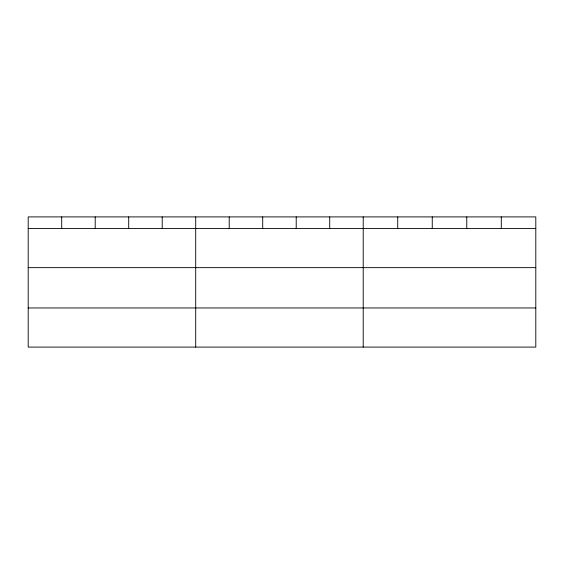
<?xml version="1.0" encoding="UTF-8"?>
<svg xmlns="http://www.w3.org/2000/svg" width="564" height="564" viewBox="0 0 564 564"><rect width="100%" height="100%" fill="white"/><g stroke="black" fill="none" stroke-linecap="round" stroke-linejoin="round"><path stroke-width="0.85" d="M535.8 267.646L535.8 216.907L28.2 216.907L28.2 347.093L535.8 347.093L535.8 267.646L28.2 267.646M28.2 228.519L535.8 228.519M28.2 307.958L535.8 307.958M501.283 216.907L501.283 228.519M466.766 216.907L466.766 228.519M432.25 216.907L432.25 228.519M397.733 216.907L397.733 228.519M363.216 216.907L363.216 347.093M329.714 216.907L329.714 228.519M296.213 216.907L296.213 228.519M262.711 216.907L262.711 228.519M229.21 216.907L229.21 228.519M195.708 216.907L195.708 347.093M162.206 216.907L162.206 228.519M128.705 216.907L128.705 228.519M95.203 216.907L95.203 228.519M61.702 216.907L61.702 228.519"/></g></svg>
